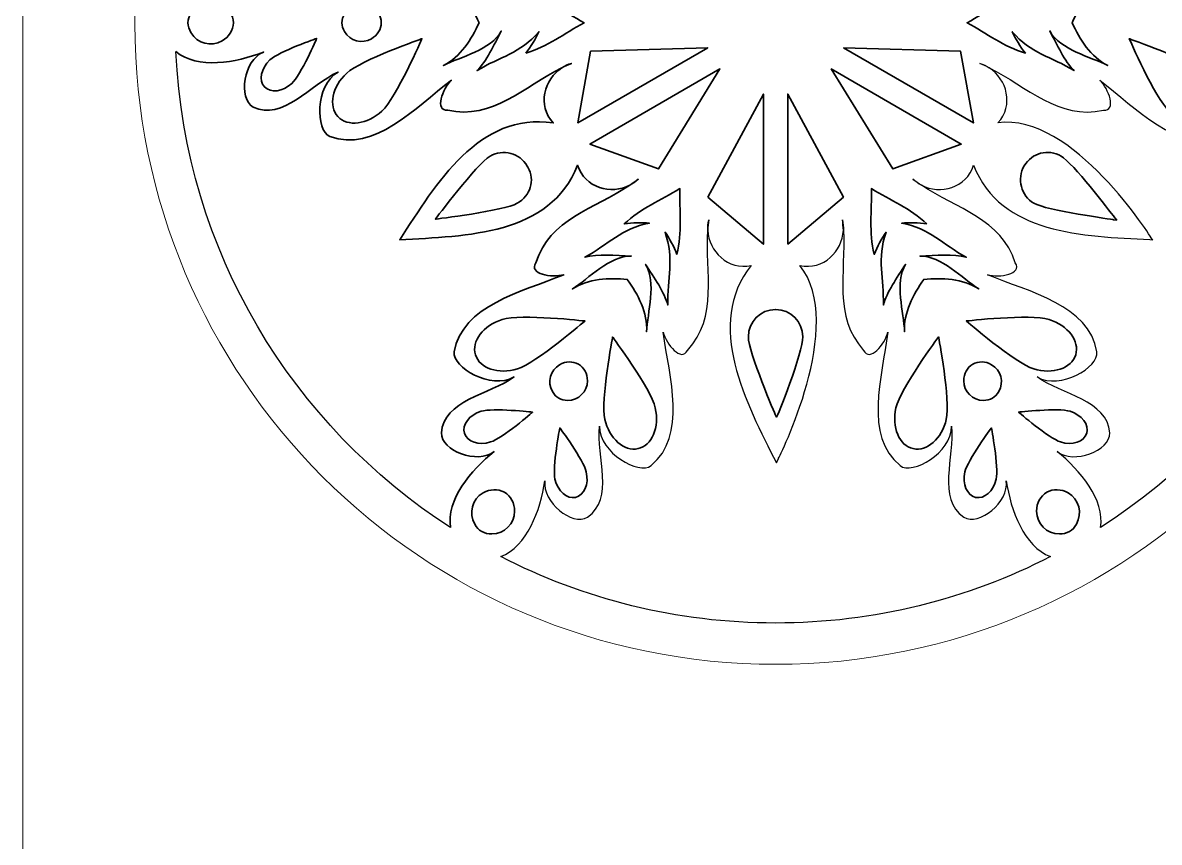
# Model space of a CAD drawing. Header units: inches. Extents: x 0 to 148, y -210 to 0.
# Drawn here: x 0 to 66.5, y -105 to -57 of the extents above; entities that cross this region are included whole.
import ezdxf

# ---------------------------------------------------------------- set-up
doc = ezdxf.new("R2010")
doc.units = ezdxf.units.IN
doc.header["$MEASUREMENT"] = 0
doc.layers.add('Layer 1', color=7, linetype='Continuous')

# ---------------------------------------------------------------- blocks, each defined once
blk = doc.blocks.new('block 4')
at = {"layer": 'Layer 1', "color": 250, "lineweight": 25}
for points in [[(33.24, -58.69), (32.484, -62.887), (40.097, -58.491), (33.24, -58.69)], [(48.041, -58.491), (55.654, -62.887), (54.899, -58.69), (48.041, -58.491)], [(33.199, -64.125), (37.211, -65.569), (40.812, -59.73), (33.199, -64.125)], [(50.927, -65.569), (54.939, -64.125), (47.326, -59.73), (50.927, -65.569)], [(43.354, -61.197), (40.097, -67.235), (43.354, -69.988), (43.354, -61.197)], [(44.784, -69.988), (48.041, -67.235), (44.784, -61.197), (44.784, -69.988)]]:
    blk.add_lwpolyline(points, dxfattribs=at)
at = {"layer": 'Layer 1', "color": 250, "lineweight": 35}
for points in [[(32.484, -62.887), (33.24, -58.69), (40.097, -58.491), (32.484, -62.887)], [(48.041, -58.491), (54.899, -58.69), (55.654, -62.887), (48.041, -58.491)], [(37.211, -65.569), (33.199, -64.125), (40.812, -59.73), (37.211, -65.569)], [(50.927, -65.569), (47.326, -59.73), (54.939, -64.125), (50.927, -65.569)], [(40.097, -67.235), (43.354, -61.197), (43.354, -69.988), (40.097, -67.235)], [(44.784, -69.988), (44.784, -61.197), (48.041, -67.235), (44.784, -69.988)]]:
    blk.add_lwpolyline(points, dxfattribs=at)
at = {"layer": 'Layer 1', "color": 250, "lineweight": 25}
for points, knots in [([(29.441, -55.242), (29.745, -55.617), (30.034, -56.096), (30.211, -56.495), (29.14, -55.22), (27.921, -55.041), (26.6, -54.223), (27.152, -54.772), (27.581, -55.705), (28.014, -56.539), (27.422, -55.436), (25.622, -55.037), (24.628, -54.52), (25.619, -55.005), (26.282, -56.061), (26.712, -57.024), (26.282, -57.986), (25.619, -59.042), (24.628, -59.527), (25.622, -59.011), (27.422, -58.611), (28.014, -57.508), (27.581, -58.343), (27.152, -59.275), (26.6, -59.824), (27.921, -59.006), (29.14, -58.827), (30.211, -57.552), (30.034, -57.952), (29.745, -58.43), (29.44, -58.805), (30.72, -58.432), (31.708, -57.649), (32.86, -57.024), (31.708, -56.398), (30.72, -55.615), (29.441, -55.242)], [0, 0, 0, 0, 1, 1, 1, 2, 2, 2, 3, 3, 3, 4, 4, 4, 5, 5, 5, 6, 6, 6, 7, 7, 7, 8, 8, 8, 9, 9, 9, 10, 10, 10, 11, 11, 11, 12, 12, 12, 12]), ([(63.51, -54.52), (62.517, -55.037), (60.717, -55.436), (60.124, -56.539), (60.557, -55.704), (60.986, -54.772), (61.539, -54.223), (60.217, -55.041), (58.998, -55.22), (57.927, -56.495), (58.104, -56.095), (58.393, -55.617), (58.698, -55.242), (57.418, -55.615), (56.43, -56.398), (55.278, -57.023), (56.43, -57.648), (57.418, -58.432), (58.698, -58.805), (58.393, -58.43), (58.104, -57.951), (57.927, -57.552), (58.998, -58.827), (60.217, -59.006), (61.539, -59.824), (60.986, -59.275), (60.557, -58.342), (60.124, -57.507), (60.717, -58.611), (62.517, -59.011), (63.51, -59.527), (62.52, -59.041), (61.857, -57.986), (61.426, -57.024), (61.856, -56.061), (62.519, -55.005), (63.51, -54.52)], [0, 0, 0, 0, 1, 1, 1, 2, 2, 2, 3, 3, 3, 4, 4, 4, 5, 5, 5, 6, 6, 6, 7, 7, 7, 8, 8, 8, 9, 9, 9, 10, 10, 10, 11, 11, 11, 12, 12, 12, 12]), ([(11.668, -55.958), (11.031, -55.59), (10.217, -55.808), (9.849, -56.446), (9.735, -56.642), (9.678, -56.813), (9.671, -57.024), (9.678, -57.235), (9.735, -57.405), (9.849, -57.602), (10.217, -58.239), (11.031, -58.457), (11.668, -58.089), (12.08, -57.852), (12.315, -57.466), (12.332, -57.024), (12.332, -57.024), (12.332, -57.024), (12.332, -57.024), (12.316, -56.581), (12.08, -56.196), (11.668, -55.958)], [0, 0, 0, 0, 1, 1, 1, 2, 2, 2, 3, 3, 3, 4, 4, 4, 5, 5, 5, 6, 6, 6, 7, 7, 7, 7]), ([(20.413, -57.962), (20.772, -57.754), (20.977, -57.41), (20.988, -57.024), (20.988, -57.024), (20.988, -57.024), (20.988, -57.024), (20.977, -56.637), (20.772, -56.293), (20.413, -56.085), (19.861, -55.766), (19.154, -55.955), (18.836, -56.507), (18.736, -56.68), (18.686, -56.837), (18.682, -57.024), (18.686, -57.21), (18.736, -57.366), (18.836, -57.539), (19.154, -58.091), (19.861, -58.281), (20.413, -57.962)], [0, 0, 0, 0, 1, 1, 1, 2, 2, 2, 3, 3, 3, 4, 4, 4, 5, 5, 5, 6, 6, 6, 7, 7, 7, 7]), ([(14.152, -60.778), (14.505, -61.159), (15.222, -61.07), (15.752, -60.579), (16.283, -60.087), (17.213, -57.942), (17.213, -57.942), (17.213, -57.942), (15.004, -58.706), (14.473, -59.198), (13.943, -59.69), (13.799, -60.397), (14.152, -60.778)], [0, 0, 0, 0, 1, 1, 1, 2, 2, 2, 3, 3, 3, 4, 4, 4, 4]), ([(18.449, -62.518), (19.017, -63.13), (20.167, -62.987), (21.02, -62.197), (21.872, -61.408), (23.368, -57.961), (23.368, -57.961), (23.368, -57.961), (19.817, -59.189), (18.965, -59.979), (18.112, -60.768), (17.881, -61.905), (18.449, -62.518)], [0, 0, 0, 0, 1, 1, 1, 2, 2, 2, 3, 3, 3, 4, 4, 4, 4]), ([(64.77, -57.961), (64.77, -57.961), (66.266, -61.408), (67.118, -62.197), (67.971, -62.987), (69.122, -63.13), (69.689, -62.517), (70.257, -61.905), (70.026, -60.768), (69.174, -59.979), (68.321, -59.189), (64.77, -57.961), (64.77, -57.961)], [0, 0, 0, 0, 1, 1, 1, 2, 2, 2, 3, 3, 3, 4, 4, 4, 4]), ([(27.596, -82.125), (26.608, -82.901), (24.49, -82.073), (24.507, -81.038), (24.631, -79.12), (27.317, -78.8), (28.766, -77.758), (27.382, -78.557), (25.151, -77.179), (25.257, -76.298), (25.73, -73.564), (29.185, -72.8), (31.669, -71.775), (30.965, -71.976), (29.599, -71.741), (30.036, -71.078), (30.839, -68.529), (33.458, -67.91), (35.531, -66.536), (34.438, -67.096), (32.9, -66.703), (32.477, -65.362), (30.876, -69.462), (25.973, -69.512), (22.066, -69.727), (24.205, -66.45), (26.7, -62.23), (31.052, -62.893), (30.101, -61.857), (30.531, -60.328), (31.562, -59.662), (29.336, -60.77), (27.49, -62.728), (24.881, -62.149), (24.089, -62.197), (24.568, -60.895), (25.093, -60.386), (22.964, -62.026), (20.575, -64.636), (17.971, -63.679), (17.154, -63.33), (17.077, -60.709), (18.461, -59.91), (16.834, -60.644), (15.214, -62.81), (13.492, -61.958), (12.586, -61.455), (12.929, -59.207), (14.094, -58.739), (12.467, -59.372), (10.251, -59.769), (8.962, -58.717), (9.518, -70.413), (15.791, -80.612), (25.048, -86.581), (24.783, -84.939), (26.234, -83.218), (27.596, -82.125)], [0, 0, 0, 0, 1, 1, 1, 2, 2, 2, 3, 3, 3, 4, 4, 4, 5, 5, 5, 6, 6, 6, 7, 7, 7, 8, 8, 8, 9, 9, 9, 10, 10, 10, 11, 11, 11, 12, 12, 12, 13, 13, 13, 14, 14, 14, 15, 15, 15, 16, 16, 16, 17, 17, 17, 18, 18, 18, 19, 19, 19, 19]), ([(74.044, -58.739), (75.21, -59.207), (75.552, -61.455), (74.647, -61.958), (72.925, -62.809), (71.304, -60.644), (69.678, -59.909), (71.061, -60.708), (70.984, -63.329), (70.167, -63.678), (67.564, -64.636), (65.174, -62.026), (63.045, -60.386), (63.571, -60.895), (64.05, -62.197), (63.257, -62.149), (60.648, -62.728), (58.803, -60.769), (56.576, -59.661), (57.607, -60.328), (58.037, -61.857), (57.086, -62.893), (61.439, -62.23), (66.115, -69.693), (66.115, -69.693), (66.115, -69.693), (66.143, -69.734), (66.143, -69.734), (66.143, -69.734), (65.971, -69.722), (65.971, -69.722), (62.081, -69.511), (57.25, -69.427), (55.661, -65.362), (55.239, -66.703), (53.7, -67.096), (52.607, -66.536), (54.681, -67.91), (57.299, -68.529), (58.103, -71.078), (58.54, -71.741), (57.174, -71.976), (56.469, -71.775), (58.954, -72.8), (62.409, -73.564), (62.881, -76.297), (62.988, -77.179), (60.757, -78.557), (59.373, -77.758), (60.822, -78.799), (63.508, -79.12), (63.631, -81.038), (63.649, -82.073), (61.531, -82.9), (60.543, -82.125), (61.904, -83.218), (63.356, -84.938), (63.09, -86.58), (72.347, -80.611), (78.62, -70.413), (79.176, -58.717), (77.887, -59.768), (75.672, -59.372), (74.044, -58.739)], [0, 0, 0, 0, 1, 1, 1, 2, 2, 2, 3, 3, 3, 4, 4, 4, 5, 5, 5, 6, 6, 6, 7, 7, 7, 8, 8, 8, 9, 9, 9, 10, 10, 10, 11, 11, 11, 12, 12, 12, 13, 13, 13, 14, 14, 14, 15, 15, 15, 16, 16, 16, 17, 17, 17, 18, 18, 18, 19, 19, 19, 20, 20, 20, 21, 21, 21, 21]), ([(31.562, -59.662), (31.744, -59.571), (31.929, -59.486), (32.116, -59.408), (31.918, -59.465), (31.732, -59.552), (31.562, -59.662)], [0, 0, 0, 0, 1, 1, 1, 2, 2, 2, 2]), ([(56.576, -59.661), (56.406, -59.552), (56.221, -59.465), (56.022, -59.408), (56.21, -59.485), (56.394, -59.571), (56.576, -59.661)], [0, 0, 0, 0, 1, 1, 1, 2, 2, 2, 2]), ([(29.531, -65.417), (29.091, -64.654), (28.116, -64.393), (27.353, -64.834), (26.591, -65.273), (24.156, -68.521), (24.156, -68.521), (24.156, -68.521), (28.185, -68.035), (28.948, -67.594), (29.71, -67.154), (30.009, -66.25), (29.569, -65.487), (29.569, -65.487), (29.531, -65.417), (29.531, -65.417)], [0, 0, 0, 0, 1, 1, 1, 2, 2, 2, 3, 3, 3, 4, 4, 4, 5, 5, 5, 5]), ([(59.191, -67.594), (59.884, -67.995), (63.854, -68.554), (63.854, -68.554), (63.854, -68.554), (64.039, -68.579), (64.039, -68.579), (64.039, -68.579), (63.929, -68.449), (63.929, -68.449), (63.568, -67.971), (61.481, -65.235), (60.785, -64.834), (60.023, -64.393), (59.066, -64.637), (58.625, -65.399), (58.185, -66.162), (58.428, -67.154), (59.191, -67.594)], [0, 0, 0, 0, 1, 1, 1, 2, 2, 2, 3, 3, 3, 4, 4, 4, 5, 5, 5, 6, 6, 6, 6]), ([(35.531, -66.536), (35.711, -66.443), (35.879, -66.326), (36.028, -66.184), (35.867, -66.306), (35.701, -66.423), (35.531, -66.536)], [0, 0, 0, 0, 1, 1, 1, 2, 2, 2, 2]), ([(52.607, -66.536), (52.438, -66.423), (52.271, -66.306), (52.111, -66.183), (52.259, -66.326), (52.428, -66.443), (52.607, -66.536)], [0, 0, 0, 0, 1, 1, 1, 2, 2, 2, 2]), ([(38.465, -66.732), (37.347, -67.416), (36.174, -67.88), (35.212, -68.802), (35.688, -68.725), (36.248, -68.715), (36.682, -68.761), (35.043, -69.05), (34.278, -70.017), (32.909, -70.752), (33.661, -70.547), (34.683, -70.643), (35.623, -70.685), (34.37, -70.647), (33.125, -72.006), (32.181, -72.608), (33.096, -71.992), (34.342, -71.947), (35.391, -72.055), (35.391, -72.055), (35.391, -72.055), (35.391, -72.055), (36.009, -72.909), (36.592, -74.011), (36.517, -75.111), (36.566, -73.993), (37.121, -72.234), (36.461, -71.169), (36.967, -71.962), (37.561, -72.8), (37.759, -73.553), (37.713, -71.999), (38.167, -70.854), (37.598, -69.289), (37.855, -69.642), (38.126, -70.132), (38.297, -70.583), (38.615, -69.288), (38.43, -68.041), (38.465, -66.732)], [0, 0, 0, 0, 1, 1, 1, 2, 2, 2, 3, 3, 3, 4, 4, 4, 5, 5, 5, 6, 6, 6, 7, 7, 7, 8, 8, 8, 9, 9, 9, 10, 10, 10, 11, 11, 11, 12, 12, 12, 13, 13, 13, 13]), ([(49.841, -70.583), (50.012, -70.132), (50.283, -69.642), (50.541, -69.289), (49.972, -70.854), (50.426, -71.999), (50.379, -73.553), (50.578, -72.799), (51.171, -71.962), (51.677, -71.169), (51.018, -72.234), (51.572, -73.993), (51.621, -75.111), (51.547, -74.011), (52.129, -72.909), (52.747, -72.055), (52.747, -72.055), (52.747, -72.055), (52.747, -72.055), (53.796, -71.947), (55.042, -71.992), (55.958, -72.608), (55.013, -72.006), (53.768, -70.647), (52.516, -70.685), (53.456, -70.643), (54.477, -70.547), (55.229, -70.752), (53.86, -70.017), (53.096, -69.05), (51.456, -68.761), (51.89, -68.715), (52.45, -68.725), (52.926, -68.802), (51.964, -67.88), (50.791, -67.416), (49.674, -66.732), (49.708, -68.041), (49.523, -69.288), (49.841, -70.583)], [0, 0, 0, 0, 1, 1, 1, 2, 2, 2, 3, 3, 3, 4, 4, 4, 5, 5, 5, 6, 6, 6, 7, 7, 7, 8, 8, 8, 9, 9, 9, 10, 10, 10, 11, 11, 11, 12, 12, 12, 13, 13, 13, 13]), ([(57.571, -83.84), (57.749, -85.083), (55.972, -86.504), (55.084, -85.972), (53.486, -84.906), (54.552, -82.42), (54.374, -80.644), (54.374, -82.242), (52.065, -83.485), (51.355, -82.953), (49.224, -81.177), (50.289, -77.802), (50.645, -75.138), (50.467, -75.849), (49.579, -76.914), (49.224, -76.204), (47.418, -74.233), (48.192, -71.656), (48.038, -69.173), (47.977, -70.4), (46.867, -71.536), (45.494, -71.231), (48.245, -74.669), (44.234, -82.543), (44.234, -82.543), (44.234, -82.543), (44.116, -82.795), (44.116, -82.795), (42.349, -79.304), (39.894, -74.67), (42.644, -71.231), (41.272, -71.537), (40.162, -70.4), (40.101, -69.173), (39.947, -71.657), (40.721, -74.233), (38.914, -76.204), (38.559, -76.914), (37.671, -75.849), (37.493, -75.138), (37.849, -77.802), (38.915, -81.177), (36.783, -82.953), (36.073, -83.485), (33.764, -82.242), (33.764, -80.644), (33.587, -82.42), (34.652, -84.906), (33.054, -85.972), (32.166, -86.505), (30.39, -85.084), (30.568, -83.84), (30.302, -85.567), (29.536, -87.687), (27.979, -88.276), (32.8, -90.763), (38.27, -92.168), (44.069, -92.168), (49.868, -92.168), (55.338, -90.763), (60.16, -88.275), (58.602, -87.687), (57.837, -85.568), (57.571, -83.84)], [0, 0, 0, 0, 1, 1, 1, 2, 2, 2, 3, 3, 3, 4, 4, 4, 5, 5, 5, 6, 6, 6, 7, 7, 7, 8, 8, 8, 9, 9, 9, 10, 10, 10, 11, 11, 11, 12, 12, 12, 13, 13, 13, 14, 14, 14, 15, 15, 15, 16, 16, 16, 17, 17, 17, 18, 18, 18, 19, 19, 19, 20, 20, 20, 21, 21, 21, 21]), ([(40.101, -69.173), (40.113, -68.971), (40.131, -68.768), (40.157, -68.567), (40.108, -68.768), (40.09, -68.972), (40.101, -69.173)], [0, 0, 0, 0, 1, 1, 1, 2, 2, 2, 2]), ([(48.038, -69.173), (48.048, -68.972), (48.03, -68.768), (47.981, -68.567), (48.008, -68.768), (48.025, -68.97), (48.038, -69.173)], [0, 0, 0, 0, 1, 1, 1, 2, 2, 2, 2]), ([(44.077, -73.811), (44.077, -73.811), (44.069, -73.811), (44.069, -73.811), (43.189, -73.811), (42.475, -74.524), (42.475, -75.405), (42.475, -76.285), (44.069, -80.006), (44.069, -80.006), (44.069, -80.006), (44.116, -80.106), (44.116, -80.106), (44.162, -80.194), (45.672, -76.302), (45.663, -75.404), (45.654, -74.524), (44.957, -73.811), (44.077, -73.811)], [0, 0, 0, 0, 1, 1, 1, 2, 2, 2, 3, 3, 3, 4, 4, 4, 5, 5, 5, 6, 6, 6, 6]), ([(28.064, -74.398), (26.954, -74.742), (26.254, -75.666), (26.501, -76.465), (26.748, -77.262), (27.848, -77.631), (28.958, -77.287), (30.068, -76.944), (32.907, -74.483), (32.907, -74.483), (32.907, -74.483), (29.174, -74.055), (28.064, -74.398)], [0, 0, 0, 0, 1, 1, 1, 2, 2, 2, 3, 3, 3, 4, 4, 4, 4]), ([(59.181, -77.287), (60.291, -77.63), (61.391, -77.262), (61.638, -76.464), (61.884, -75.666), (61.185, -74.742), (60.074, -74.398), (58.965, -74.055), (55.231, -74.483), (55.231, -74.483), (55.231, -74.483), (58.071, -76.944), (59.181, -77.287)], [0, 0, 0, 0, 1, 1, 1, 2, 2, 2, 3, 3, 3, 4, 4, 4, 4]), ([(34.53, -75.42), (34.53, -75.42), (33.819, -79.109), (34.077, -80.242), (34.334, -81.375), (35.203, -82.144), (36.017, -81.958), (36.832, -81.773), (37.282, -80.705), (37.025, -79.572), (36.768, -78.439), (34.53, -75.42), (34.53, -75.42)], [0, 0, 0, 0, 1, 1, 1, 2, 2, 2, 3, 3, 3, 4, 4, 4, 4]), ([(51.113, -79.571), (50.856, -80.705), (51.307, -81.773), (52.122, -81.958), (52.936, -82.143), (53.805, -81.375), (54.063, -80.242), (54.319, -79.109), (53.608, -75.42), (53.608, -75.42), (53.608, -75.42), (51.371, -78.439), (51.113, -79.571)], [0, 0, 0, 0, 1, 1, 1, 2, 2, 2, 3, 3, 3, 4, 4, 4, 4]), ([(32.529, -77.012), (32.188, -76.829), (31.788, -76.834), (31.428, -77.041), (30.876, -77.36), (30.687, -78.066), (31.006, -78.618), (31.106, -78.791), (31.217, -78.913), (31.375, -79.01), (31.539, -79.099), (31.7, -79.134), (31.9, -79.134), (32.537, -79.134), (33.054, -78.617), (33.054, -77.98), (33.054, -77.565), (32.858, -77.215), (32.529, -77.012)], [0, 0, 0, 0, 1, 1, 1, 2, 2, 2, 3, 3, 3, 4, 4, 4, 5, 5, 5, 6, 6, 6, 6]), ([(56.71, -77.041), (56.35, -76.834), (55.95, -76.828), (55.61, -77.012), (55.28, -77.215), (55.084, -77.564), (55.084, -77.98), (55.084, -78.617), (55.601, -79.134), (56.239, -79.134), (56.438, -79.134), (56.599, -79.099), (56.763, -79.01), (56.922, -78.913), (57.033, -78.791), (57.133, -78.618), (57.452, -78.066), (57.262, -77.36), (56.71, -77.041)], [0, 0, 0, 0, 1, 1, 1, 2, 2, 2, 3, 3, 3, 4, 4, 4, 5, 5, 5, 6, 6, 6, 6]), ([(26.832, -79.77), (26.142, -79.983), (25.706, -80.559), (25.859, -81.055), (26.013, -81.551), (26.698, -81.781), (27.388, -81.567), (28.079, -81.353), (29.846, -79.822), (29.846, -79.822), (29.846, -79.822), (27.523, -79.556), (26.832, -79.77)], [0, 0, 0, 0, 1, 1, 1, 2, 2, 2, 3, 3, 3, 4, 4, 4, 4]), ([(60.75, -81.567), (61.44, -81.781), (62.125, -81.551), (62.279, -81.055), (62.432, -80.559), (61.997, -79.982), (61.306, -79.769), (60.616, -79.556), (58.293, -79.821), (58.293, -79.821), (58.293, -79.821), (60.06, -81.353), (60.75, -81.567)], [0, 0, 0, 0, 1, 1, 1, 2, 2, 2, 3, 3, 3, 4, 4, 4, 4]), ([(31.437, -80.74), (31.437, -80.74), (30.994, -83.037), (31.155, -83.741), (31.315, -84.446), (31.855, -84.924), (32.362, -84.809), (32.869, -84.694), (33.15, -84.029), (32.99, -83.324), (32.829, -82.619), (31.437, -80.74), (31.437, -80.74)], [0, 0, 0, 0, 1, 1, 1, 2, 2, 2, 3, 3, 3, 4, 4, 4, 4]), ([(55.149, -83.324), (54.989, -84.029), (55.27, -84.694), (55.777, -84.809), (56.283, -84.924), (56.824, -84.446), (56.984, -83.741), (57.145, -83.036), (56.701, -80.74), (56.701, -80.74), (56.701, -80.74), (55.31, -82.619), (55.149, -83.324)], [0, 0, 0, 0, 1, 1, 1, 2, 2, 2, 3, 3, 3, 4, 4, 4, 4]), ([(28.201, -84.509), (27.809, -84.302), (27.357, -84.313), (26.946, -84.551), (26.309, -84.919), (26.091, -85.733), (26.459, -86.37), (26.572, -86.566), (26.691, -86.701), (26.87, -86.813), (27.057, -86.912), (27.234, -86.948), (27.46, -86.948), (28.196, -86.948), (28.792, -86.352), (28.792, -85.617), (28.791, -85.141), (28.576, -84.745), (28.201, -84.509)], [0, 0, 0, 0, 1, 1, 1, 2, 2, 2, 3, 3, 3, 4, 4, 4, 5, 5, 5, 6, 6, 6, 6]), ([(59.347, -85.616), (59.347, -86.352), (59.943, -86.948), (60.679, -86.948), (60.905, -86.948), (61.082, -86.912), (61.268, -86.813), (61.447, -86.7), (61.567, -86.566), (61.68, -86.37), (62.048, -85.733), (61.83, -84.919), (61.193, -84.551), (60.781, -84.313), (60.33, -84.302), (59.938, -84.508), (59.563, -84.744), (59.347, -85.14), (59.347, -85.616)], [0, 0, 0, 0, 1, 1, 1, 2, 2, 2, 3, 3, 3, 4, 4, 4, 5, 5, 5, 6, 6, 6, 6])]:
    blk.add_open_spline(points, degree=3, knots=knots, dxfattribs=at)
at = {"layer": 'Layer 1', "color": 250, "lineweight": 35}
for points, knots in [([(29.44, -58.805), (29.745, -58.43), (30.034, -57.952), (30.211, -57.552), (29.14, -58.827), (27.921, -59.006), (26.6, -59.824), (27.152, -59.275), (27.581, -58.343), (28.014, -57.508), (27.422, -58.611), (25.622, -59.011), (24.628, -59.527), (25.619, -59.042), (26.282, -57.986), (26.712, -57.024), (26.282, -56.061), (25.619, -55.005), (24.628, -54.52), (25.622, -55.037), (27.422, -55.436), (28.014, -56.539), (27.581, -55.705), (27.152, -54.772), (26.6, -54.223), (27.921, -55.041), (29.14, -55.22), (30.211, -56.495), (30.034, -56.096), (29.745, -55.617), (29.441, -55.242), (30.72, -55.615), (31.708, -56.398), (32.86, -57.024), (31.708, -57.649), (30.72, -58.432), (29.44, -58.805)], [0, 0, 0, 0, 1, 1, 1, 2, 2, 2, 3, 3, 3, 4, 4, 4, 5, 5, 5, 6, 6, 6, 7, 7, 7, 8, 8, 8, 9, 9, 9, 10, 10, 10, 11, 11, 11, 12, 12, 12, 12]), ([(63.51, -59.527), (62.517, -59.011), (60.717, -58.611), (60.124, -57.507), (60.557, -58.342), (60.986, -59.275), (61.539, -59.824), (60.217, -59.006), (58.998, -58.827), (57.927, -57.552), (58.104, -57.951), (58.393, -58.43), (58.698, -58.805), (57.418, -58.432), (56.43, -57.648), (55.278, -57.023), (56.43, -56.398), (57.418, -55.615), (58.698, -55.242), (58.393, -55.617), (58.104, -56.095), (57.927, -56.495), (58.998, -55.22), (60.217, -55.041), (61.539, -54.223), (60.986, -54.772), (60.557, -55.704), (60.124, -56.539), (60.717, -55.436), (62.517, -55.037), (63.51, -54.52), (62.519, -55.005), (61.856, -56.061), (61.426, -57.024), (61.857, -57.986), (62.52, -59.041), (63.51, -59.527)], [0, 0, 0, 0, 1, 1, 1, 2, 2, 2, 3, 3, 3, 4, 4, 4, 5, 5, 5, 6, 6, 6, 7, 7, 7, 8, 8, 8, 9, 9, 9, 10, 10, 10, 11, 11, 11, 12, 12, 12, 12]), ([(11.668, -58.089), (11.031, -58.457), (10.217, -58.239), (9.849, -57.602), (9.735, -57.405), (9.678, -57.235), (9.671, -57.024), (9.678, -56.813), (9.735, -56.642), (9.849, -56.446), (10.217, -55.808), (11.031, -55.59), (11.668, -55.958), (12.08, -56.196), (12.316, -56.581), (12.332, -57.024), (12.332, -57.024), (12.332, -57.024), (12.332, -57.024), (12.315, -57.466), (12.08, -57.852), (11.668, -58.089)], [0, 0, 0, 0, 1, 1, 1, 2, 2, 2, 3, 3, 3, 4, 4, 4, 5, 5, 5, 6, 6, 6, 7, 7, 7, 7]), ([(18.682, -57.024), (18.686, -56.837), (18.736, -56.68), (18.836, -56.507), (19.154, -55.955), (19.861, -55.766), (20.413, -56.085), (20.772, -56.293), (20.977, -56.637), (20.988, -57.024), (20.988, -57.024), (20.988, -57.024), (20.988, -57.024), (20.977, -57.41), (20.772, -57.754), (20.413, -57.962), (19.861, -58.281), (19.154, -58.091), (18.836, -57.539), (18.736, -57.366), (18.686, -57.21), (18.682, -57.024)], [0, 0, 0, 0, 1, 1, 1, 2, 2, 2, 3, 3, 3, 4, 4, 4, 5, 5, 5, 6, 6, 6, 7, 7, 7, 7]), ([(15.752, -60.579), (15.222, -61.07), (14.505, -61.159), (14.152, -60.778), (13.799, -60.397), (13.943, -59.69), (14.473, -59.198), (15.004, -58.706), (17.213, -57.942), (17.213, -57.942), (17.213, -57.942), (16.283, -60.087), (15.752, -60.579)], [0, 0, 0, 0, 1, 1, 1, 2, 2, 2, 3, 3, 3, 4, 4, 4, 4]), ([(21.02, -62.197), (20.167, -62.987), (19.017, -63.13), (18.449, -62.518), (17.881, -61.905), (18.112, -60.768), (18.965, -59.979), (19.817, -59.189), (23.368, -57.961), (23.368, -57.961), (23.368, -57.961), (21.872, -61.408), (21.02, -62.197)], [0, 0, 0, 0, 1, 1, 1, 2, 2, 2, 3, 3, 3, 4, 4, 4, 4]), ([(69.689, -62.517), (69.122, -63.13), (67.971, -62.987), (67.118, -62.197), (66.266, -61.408), (64.77, -57.961), (64.77, -57.961), (64.77, -57.961), (68.321, -59.189), (69.174, -59.979), (70.026, -60.768), (70.257, -61.905), (69.689, -62.517)], [0, 0, 0, 0, 1, 1, 1, 2, 2, 2, 3, 3, 3, 4, 4, 4, 4]), ([(8.962, -58.717), (10.251, -59.769), (12.467, -59.372), (14.094, -58.739), (12.929, -59.207), (12.586, -61.455), (13.492, -61.958), (15.214, -62.81), (16.834, -60.644), (18.461, -59.91), (17.077, -60.709), (17.154, -63.33), (17.971, -63.679), (20.575, -64.636), (22.964, -62.026), (25.093, -60.386), (24.568, -60.895), (24.089, -62.197), (24.881, -62.149), (27.49, -62.728), (29.336, -60.77), (31.562, -59.662), (31.732, -59.552), (31.918, -59.465), (32.116, -59.408), (31.929, -59.486), (31.744, -59.571), (31.562, -59.662), (30.531, -60.328), (30.101, -61.857), (31.052, -62.893), (26.7, -62.23), (24.205, -66.45), (22.066, -69.727), (25.973, -69.512), (30.876, -69.462), (32.477, -65.362), (32.9, -66.703), (34.438, -67.096), (35.531, -66.536), (35.701, -66.423), (35.867, -66.306), (36.028, -66.184), (35.879, -66.326), (35.711, -66.443), (35.531, -66.536), (33.458, -67.91), (30.839, -68.529), (30.036, -71.078), (29.599, -71.741), (30.965, -71.976), (31.669, -71.775), (29.185, -72.8), (25.73, -73.564), (25.257, -76.298), (25.151, -77.179), (27.382, -78.557), (28.766, -77.758), (27.317, -78.8), (24.631, -79.12), (24.507, -81.038), (24.49, -82.073), (26.608, -82.901), (27.596, -82.125), (26.234, -83.218), (24.783, -84.939), (25.048, -86.581)], [0, 0, 0, 0, 1, 1, 1, 2, 2, 2, 3, 3, 3, 4, 4, 4, 5, 5, 5, 6, 6, 6, 7, 7, 7, 8, 8, 8, 9, 9, 9, 10, 10, 10, 11, 11, 11, 12, 12, 12, 13, 13, 13, 14, 14, 14, 15, 15, 15, 16, 16, 16, 17, 17, 17, 18, 18, 18, 19, 19, 19, 20, 20, 20, 21, 21, 21, 22, 22, 22, 22]), ([(28.948, -67.594), (28.185, -68.035), (24.156, -68.521), (24.156, -68.521), (24.156, -68.521), (26.591, -65.273), (27.353, -64.834), (28.116, -64.393), (29.091, -64.654), (29.531, -65.417), (29.531, -65.417), (29.569, -65.487), (29.569, -65.487), (30.009, -66.25), (29.71, -67.154), (28.948, -67.594)], [0, 0, 0, 0, 1, 1, 1, 2, 2, 2, 3, 3, 3, 4, 4, 4, 5, 5, 5, 5]), ([(58.625, -65.399), (59.066, -64.637), (60.023, -64.393), (60.785, -64.834), (61.481, -65.235), (63.568, -67.971), (63.929, -68.449), (63.929, -68.449), (64.039, -68.579), (64.039, -68.579), (64.039, -68.579), (63.854, -68.554), (63.854, -68.554), (63.854, -68.554), (59.884, -67.995), (59.191, -67.594), (58.428, -67.154), (58.185, -66.162), (58.625, -65.399)], [0, 0, 0, 0, 1, 1, 1, 2, 2, 2, 3, 3, 3, 4, 4, 4, 5, 5, 5, 6, 6, 6, 6]), ([(38.297, -70.583), (38.126, -70.132), (37.855, -69.642), (37.598, -69.289), (38.167, -70.854), (37.713, -71.999), (37.759, -73.553), (37.561, -72.8), (36.967, -71.962), (36.461, -71.169), (37.121, -72.234), (36.566, -73.993), (36.517, -75.111), (36.592, -74.011), (36.009, -72.909), (35.391, -72.055), (35.391, -72.055), (35.391, -72.055), (35.391, -72.055), (34.342, -71.947), (33.096, -71.992), (32.181, -72.608), (33.125, -72.006), (34.37, -70.647), (35.623, -70.685), (34.683, -70.643), (33.661, -70.547), (32.909, -70.752), (34.278, -70.017), (35.043, -69.05), (36.682, -68.761), (36.248, -68.715), (35.688, -68.725), (35.212, -68.802), (36.174, -67.88), (37.347, -67.416), (38.465, -66.732), (38.43, -68.041), (38.615, -69.288), (38.297, -70.583)], [0, 0, 0, 0, 1, 1, 1, 2, 2, 2, 3, 3, 3, 4, 4, 4, 5, 5, 5, 6, 6, 6, 7, 7, 7, 8, 8, 8, 9, 9, 9, 10, 10, 10, 11, 11, 11, 12, 12, 12, 13, 13, 13, 13]), ([(52.926, -68.802), (52.45, -68.725), (51.89, -68.715), (51.456, -68.761), (53.096, -69.05), (53.86, -70.017), (55.229, -70.752), (54.477, -70.547), (53.456, -70.643), (52.516, -70.685), (53.768, -70.647), (55.013, -72.006), (55.958, -72.608), (55.042, -71.992), (53.796, -71.947), (52.747, -72.055), (52.747, -72.055), (52.747, -72.055), (52.747, -72.055), (52.129, -72.909), (51.547, -74.011), (51.621, -75.111), (51.572, -73.993), (51.018, -72.234), (51.677, -71.169), (51.171, -71.962), (50.578, -72.799), (50.379, -73.553), (50.426, -71.999), (49.972, -70.854), (50.541, -69.289), (50.283, -69.642), (50.012, -70.132), (49.841, -70.583), (49.523, -69.288), (49.708, -68.041), (49.674, -66.732), (50.791, -67.416), (51.964, -67.88), (52.926, -68.802)], [0, 0, 0, 0, 1, 1, 1, 2, 2, 2, 3, 3, 3, 4, 4, 4, 5, 5, 5, 6, 6, 6, 7, 7, 7, 8, 8, 8, 9, 9, 9, 10, 10, 10, 11, 11, 11, 12, 12, 12, 13, 13, 13, 13]), ([(45.663, -75.404), (45.672, -76.302), (44.162, -80.194), (44.116, -80.106), (44.116, -80.106), (44.069, -80.006), (44.069, -80.006), (44.069, -80.006), (42.475, -76.285), (42.475, -75.405), (42.475, -74.524), (43.189, -73.811), (44.069, -73.811), (44.069, -73.811), (44.077, -73.811), (44.077, -73.811), (44.957, -73.811), (45.654, -74.524), (45.663, -75.404)], [0, 0, 0, 0, 1, 1, 1, 2, 2, 2, 3, 3, 3, 4, 4, 4, 5, 5, 5, 6, 6, 6, 6]), ([(28.958, -77.287), (27.848, -77.631), (26.748, -77.262), (26.501, -76.465), (26.254, -75.666), (26.954, -74.742), (28.064, -74.398), (29.174, -74.055), (32.907, -74.483), (32.907, -74.483), (32.907, -74.483), (30.068, -76.944), (28.958, -77.287)], [0, 0, 0, 0, 1, 1, 1, 2, 2, 2, 3, 3, 3, 4, 4, 4, 4]), ([(60.074, -74.398), (61.185, -74.742), (61.884, -75.666), (61.638, -76.464), (61.391, -77.262), (60.291, -77.63), (59.181, -77.287), (58.071, -76.944), (55.231, -74.483), (55.231, -74.483), (55.231, -74.483), (58.965, -74.055), (60.074, -74.398)], [0, 0, 0, 0, 1, 1, 1, 2, 2, 2, 3, 3, 3, 4, 4, 4, 4]), ([(36.017, -81.958), (35.203, -82.144), (34.334, -81.375), (34.077, -80.242), (33.819, -79.109), (34.53, -75.42), (34.53, -75.42), (34.53, -75.42), (36.768, -78.439), (37.025, -79.572), (37.282, -80.705), (36.832, -81.773), (36.017, -81.958)], [0, 0, 0, 0, 1, 1, 1, 2, 2, 2, 3, 3, 3, 4, 4, 4, 4]), ([(54.063, -80.242), (53.805, -81.375), (52.936, -82.143), (52.122, -81.958), (51.307, -81.773), (50.856, -80.705), (51.113, -79.571), (51.371, -78.439), (53.608, -75.42), (53.608, -75.42), (53.608, -75.42), (54.319, -79.109), (54.063, -80.242)], [0, 0, 0, 0, 1, 1, 1, 2, 2, 2, 3, 3, 3, 4, 4, 4, 4]), ([(31.9, -79.134), (31.7, -79.134), (31.539, -79.099), (31.375, -79.01), (31.217, -78.913), (31.106, -78.791), (31.006, -78.618), (30.687, -78.066), (30.876, -77.36), (31.428, -77.041), (31.788, -76.834), (32.188, -76.829), (32.529, -77.012), (32.858, -77.215), (33.054, -77.565), (33.054, -77.98), (33.054, -78.617), (32.537, -79.134), (31.9, -79.134)], [0, 0, 0, 0, 1, 1, 1, 2, 2, 2, 3, 3, 3, 4, 4, 4, 5, 5, 5, 6, 6, 6, 6]), ([(57.133, -78.618), (57.033, -78.791), (56.922, -78.913), (56.763, -79.01), (56.599, -79.099), (56.438, -79.134), (56.239, -79.134), (55.601, -79.134), (55.084, -78.617), (55.084, -77.98), (55.084, -77.564), (55.28, -77.215), (55.61, -77.012), (55.95, -76.828), (56.35, -76.834), (56.71, -77.041), (57.262, -77.36), (57.452, -78.066), (57.133, -78.618)], [0, 0, 0, 0, 1, 1, 1, 2, 2, 2, 3, 3, 3, 4, 4, 4, 5, 5, 5, 6, 6, 6, 6]), ([(27.388, -81.567), (26.698, -81.781), (26.013, -81.551), (25.859, -81.055), (25.706, -80.559), (26.142, -79.983), (26.832, -79.77), (27.523, -79.556), (29.846, -79.822), (29.846, -79.822), (29.846, -79.822), (28.079, -81.353), (27.388, -81.567)], [0, 0, 0, 0, 1, 1, 1, 2, 2, 2, 3, 3, 3, 4, 4, 4, 4]), ([(61.306, -79.769), (61.997, -79.982), (62.432, -80.559), (62.279, -81.055), (62.125, -81.551), (61.44, -81.781), (60.75, -81.567), (60.06, -81.353), (58.293, -79.821), (58.293, -79.821), (58.293, -79.821), (60.616, -79.556), (61.306, -79.769)], [0, 0, 0, 0, 1, 1, 1, 2, 2, 2, 3, 3, 3, 4, 4, 4, 4]), ([(32.362, -84.809), (31.855, -84.924), (31.315, -84.446), (31.155, -83.741), (30.994, -83.037), (31.437, -80.74), (31.437, -80.74), (31.437, -80.74), (32.829, -82.619), (32.99, -83.324), (33.15, -84.029), (32.869, -84.694), (32.362, -84.809)], [0, 0, 0, 0, 1, 1, 1, 2, 2, 2, 3, 3, 3, 4, 4, 4, 4]), ([(56.984, -83.741), (56.824, -84.446), (56.283, -84.924), (55.777, -84.809), (55.27, -84.694), (54.989, -84.029), (55.149, -83.324), (55.31, -82.619), (56.701, -80.74), (56.701, -80.74), (56.701, -80.74), (57.145, -83.036), (56.984, -83.741)], [0, 0, 0, 0, 1, 1, 1, 2, 2, 2, 3, 3, 3, 4, 4, 4, 4]), ([(27.46, -86.948), (27.234, -86.948), (27.057, -86.912), (26.87, -86.813), (26.691, -86.701), (26.572, -86.566), (26.459, -86.37), (26.091, -85.733), (26.309, -84.919), (26.946, -84.551), (27.357, -84.313), (27.809, -84.302), (28.201, -84.509), (28.576, -84.745), (28.791, -85.141), (28.792, -85.617), (28.792, -86.352), (28.196, -86.948), (27.46, -86.948)], [0, 0, 0, 0, 1, 1, 1, 2, 2, 2, 3, 3, 3, 4, 4, 4, 5, 5, 5, 6, 6, 6, 6]), ([(61.193, -84.551), (61.83, -84.919), (62.048, -85.733), (61.68, -86.37), (61.567, -86.566), (61.447, -86.7), (61.268, -86.813), (61.082, -86.912), (60.905, -86.948), (60.679, -86.948), (59.943, -86.948), (59.347, -86.352), (59.347, -85.616), (59.347, -85.14), (59.563, -84.744), (59.938, -84.508), (60.33, -84.302), (60.781, -84.313), (61.193, -84.551)], [0, 0, 0, 0, 1, 1, 1, 2, 2, 2, 3, 3, 3, 4, 4, 4, 5, 5, 5, 6, 6, 6, 6])]:
    blk.add_open_spline(points, degree=3, knots=knots, dxfattribs=at)

msp = doc.modelspace()

# ---------------------------------------------------------------- linework, layer by layer
at = {"layer": 'Layer 1', "color": 250, "lineweight": 9}
msp.add_lwpolyline([(148.001, -210.002), (0, -210.002), (0, 0), (148.001, 0), (148.001, -210.002)], dxfattribs=at)
msp.add_open_spline([(47.313, -19.724), (47.562, -19.28), (47.705, -18.77), (47.705, -18.228), (47.705, -18.228), (47.705, -17.126), (47.705, -17.126), (47.705, -15.429), (46.317, -14.041), (44.62, -14.041), (44.62, -14.041), (43.518, -14.041), (43.518, -14.041), (41.821, -14.041), (40.433, -15.429), (40.433, -17.126), (40.433, -17.126), (40.433, -18.228), (40.433, -18.228), (40.433, -18.77), (40.576, -19.28), (40.825, -19.724), (21.634, -21.369), (6.569, -37.466), (6.569, -57.083), (6.569, -77.794), (23.358, -94.583), (44.069, -94.583), (64.78, -94.583), (81.569, -77.794), (81.569, -57.083), (81.569, -37.466), (66.505, -21.369), (47.313, -19.724)], degree=3, knots=[0, 0, 0, 0, 1, 1, 1, 2, 2, 2, 3, 3, 3, 4, 4, 4, 5, 5, 5, 6, 6, 6, 7, 7, 7, 8, 8, 8, 9, 9, 9, 10, 10, 10, 11, 11, 11, 11], dxfattribs=at)

# ---------------------------------------------------------------- block references
at = {"layer": 'Layer 1'}
msp.add_blockref('block 4', (0, 0), dxfattribs=at)

doc.saveas('drawing.dxf')
